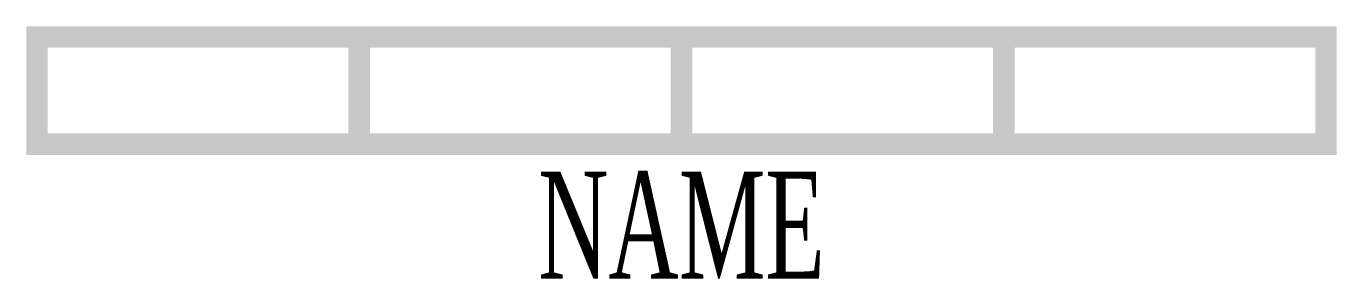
# Model space of a CAD drawing. Header units: millimetres. Extents: x -12.2 to 12.2, y -4.5 to 0.2.
import ezdxf
from ezdxf.enums import TextEntityAlignment as Align

# ---------------------------------------------------------------- set-up
doc = ezdxf.new("R2010")
doc.units = ezdxf.units.MM
doc.styles.add('CHINESE', font='TIMES.TTF', dxfattribs={"width": 0.8, "height": 3})

msp = doc.modelspace()

# ---------------------------------------------------------------- linework, layer by layer
at = {"const_width": 0.4}
msp.add_lwpolyline([(-12, 0), (12, 0), (12, -2), (-12, -2)], close=True, dxfattribs=at)
for points in [[(-6, -2), (-6, 0)], [(0, -2), (0, 0)], [(6, -2), (6, 0)]]:
    msp.add_lwpolyline(points, dxfattribs=at)

# ---------------------------------------------------------------- texts
at = {"style": 'CHINESE', "width": 0.6}
msp.add_attdef('NAME', text='PSD000', height=2, dxfattribs=at).set_placement((0, -3.5), align=Align.MIDDLE)

doc.saveas('drawing.dxf')
